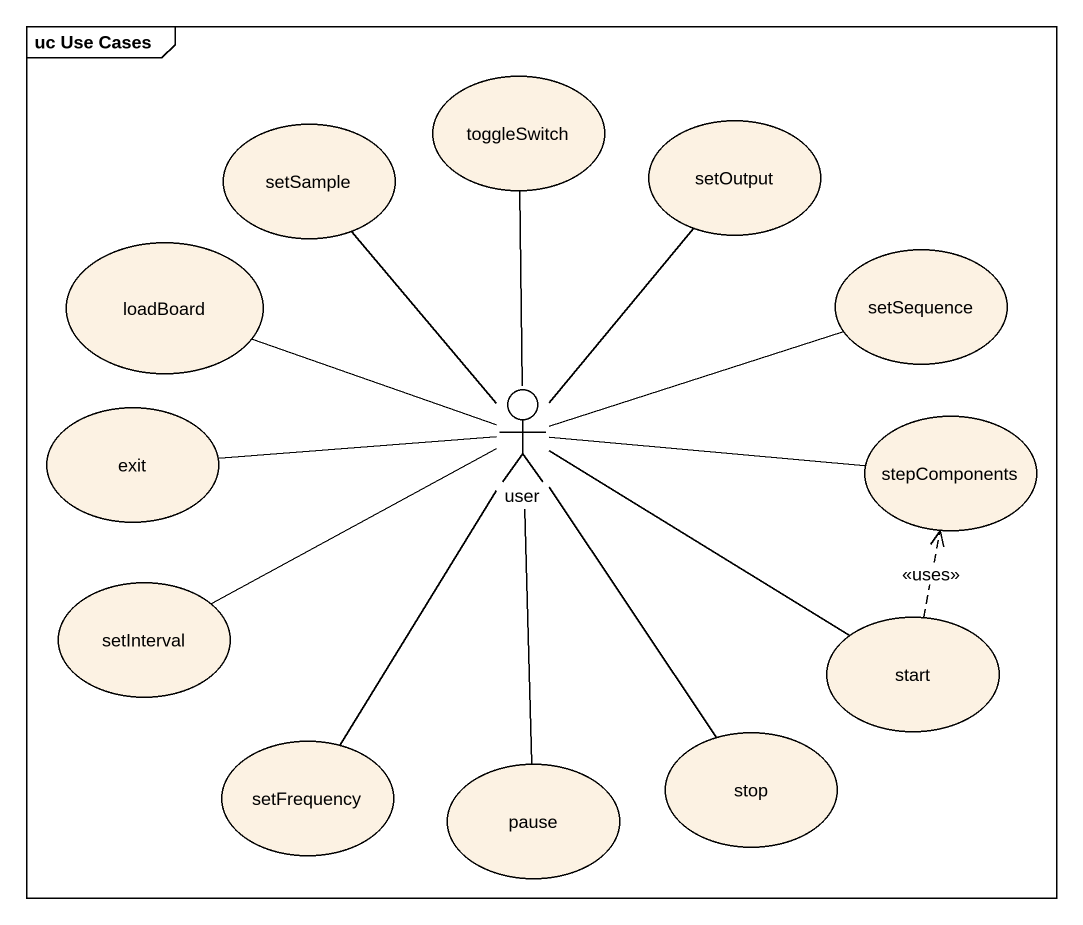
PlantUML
@startuml
mainframe uc Use Cases
usecase setSample
usecase toggleSwitch
usecase setOutput
usecase loadBoard
usecase setSequence
usecase exit
actor user
usecase stepComponents
usecase setInterval
usecase "start" as start_
usecase "stop" as stop_
usecase setFrequency
usecase pause
user -up- setSample
user -up- toggleSwitch
user -up- setOutput
user -left- loadBoard
user -right- setSequence
user -left- exit
user -right- stepComponents
user -- stop_
user -- pause
setInterval -right- user
start_ -left- user
start_ .up.> stepComponents : <<uses>>
setFrequency -up- user
@enduml
